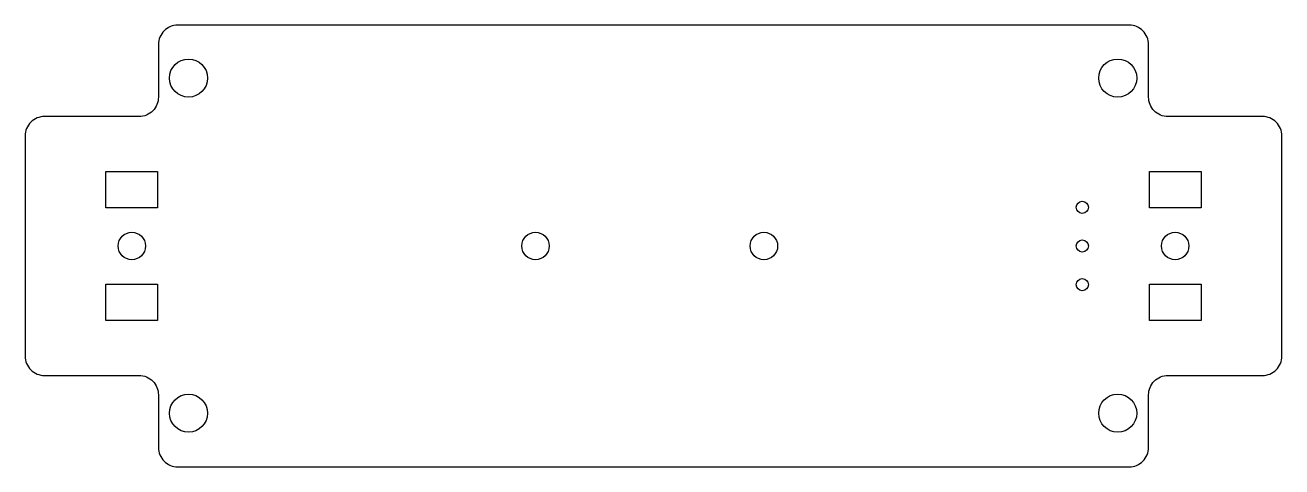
# Model space of a CAD drawing. Header units: millimetres. Extents: x -72.5 to 10, y -29 to 0.
import ezdxf

# ---------------------------------------------------------------- set-up
doc = ezdxf.new("R2010")
doc.units = ezdxf.units.MM

msp = doc.modelspace()

# ---------------------------------------------------------------- linework, layer by layer
msp.add_lwpolyline([(-71.21, -23), (-65, -23, -0.414214), (-63.73, -24.27), (-63.73, -27.73, 0.414214), (-62.46, -29), (0, -29, 0.414214), (1.27, -27.73), (1.27, -24.27, -0.414214), (2.54, -23), (8.75, -23, 0.414214), (10.02, -21.73), (10.02, -7.27, 0.414214), (8.75, -6), (2.54, -6, -0.414214), (1.27, -4.73), (1.27, -1.27, 0.414214), (0, 0), (-62.46, 0, 0.414214), (-63.73, -1.27), (-63.73, -4.73, -0.414214), (-65, -6), (-71.21, -6, 0.414214), (-72.48, -7.27), (-72.48, -21.73, 0.414214)], format="xyb", close=True)
for points in [[(-67.18, -12), (-67.18, -9.6), (-63.78, -9.6), (-63.78, -12)], [(1.32, -12), (1.32, -9.6), (4.72, -9.6), (4.72, -12)], [(-67.18, -17), (-63.78, -17), (-63.78, -19.4), (-67.18, -19.4)], [(1.32, -19.4), (1.32, -17), (4.72, -17), (4.72, -19.4)]]:
    msp.add_lwpolyline(points, close=True)
for centre, radius in [((-61.755, -3.475), 1.25), ((-0.755, -3.475), 1.25), ((-3.08, -11.96), 0.4), ((-65.48, -14.5), 0.9), ((-38.98, -14.5), 0.9), ((-23.98, -14.5), 0.9), ((3.02, -14.5), 0.9), ((-3.08, -14.5), 0.4), ((-3.08, -17.04), 0.4), ((-61.755, -25.475), 1.25), ((-0.755, -25.475), 1.25)]:
    msp.add_circle(centre, radius)

doc.saveas('drawing.dxf')
